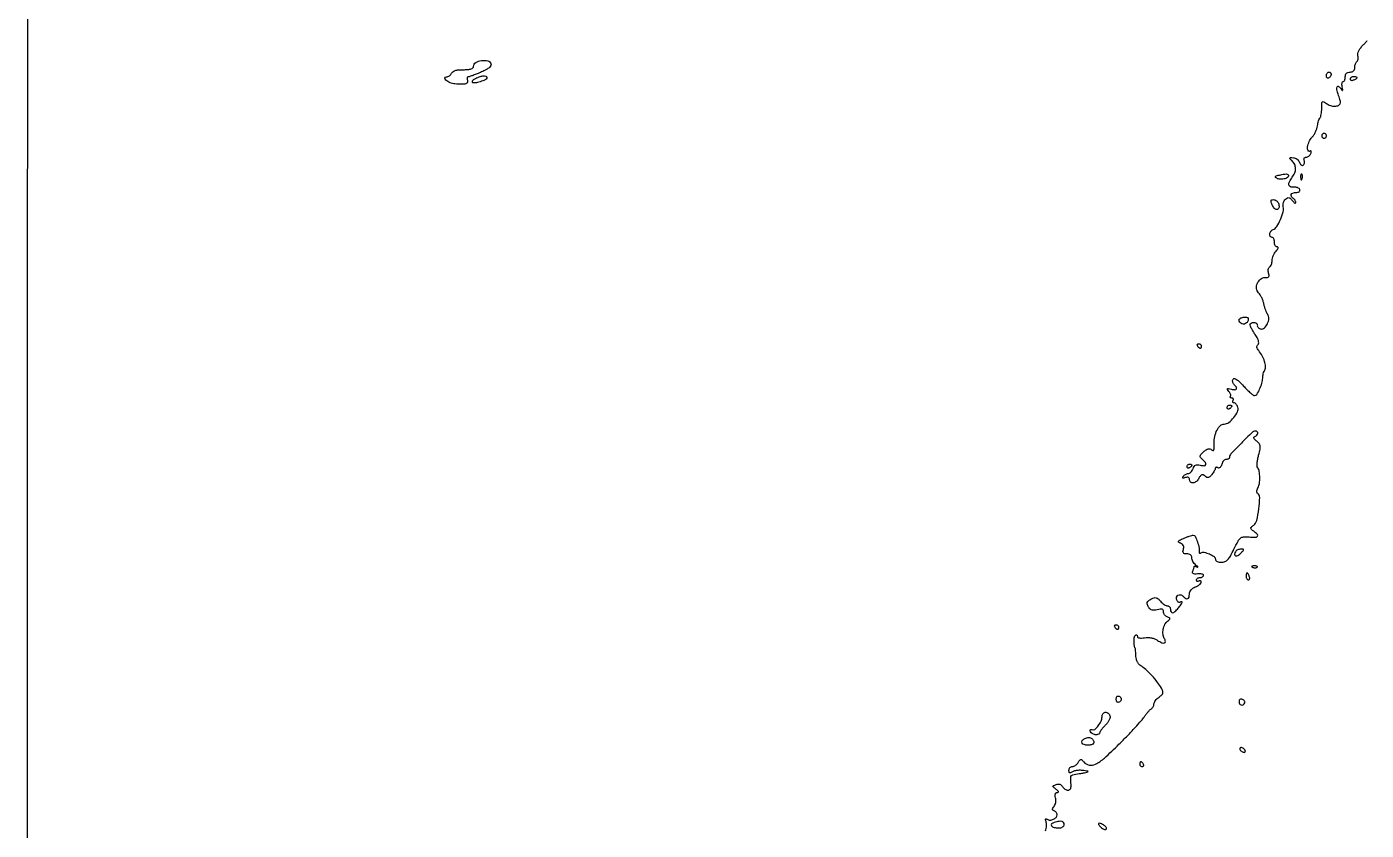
# Model space of a CAD drawing. Extents: x 0 to 4160, y 0 to 3120.
# Drawn here: x 0 to 567, y 569 to 909 of the extents above; entities that cross this region are included whole.
import ezdxf

# ---------------------------------------------------------------- set-up
doc = ezdxf.new("R2010")
doc.units = 0

msp = doc.modelspace()

# ---------------------------------------------------------------- linework, layer by layer
for points in [[(4159.499279, 606.274193, 0.000001), (4159.667734, 974.478125, 0.000057)], [(757.647081, 3119.740147, 0.000002), (520.492565, 3119.487217, 0.4139)], [(1964.75, 0.149832, 0.000016), (2717.930904, 0.232101, 0.000028)], [(0.510675, 1008.670402, 0.000079), (0.250462, 926.234129, 0.000678), (0.042426, 799.656512, 0.000072), (0, 504.968615)], [(431.103586, 568.751114, 0.042421), (431.375418, 569.735073, 0.033777), (431.504294, 570.829449, 0.034843), (431.483588, 571.866457, 0.069307), (431.298249, 572.665159, -0.028638), (431.080165, 573.347979, -0.168911), (431.110764, 573.716797, -0.357174), (431.330045, 573.827428, -0.083878), (431.739819, 573.660801, 0.146243), (432.980715, 573.326509, 0.096533), (434.432526, 573.650779, 0.102807), (435.585569, 574.468931, 0.189415), (436, 575.523655, 0.08735), (435.906328, 576.055749, 0.069379), (435.632812, 576.5722, 0.069238), (435.227758, 576.995102, 0.086221), (434.75, 577.254045, -0.07278), (434.194378, 577.536257, -0.237663), (434.006326, 577.889787, -0.15167), (434.145309, 578.375213, -0.027463), (434.708149, 579.139415, 0.081143), (435.128788, 579.86098, 0.048695), (435.392563, 580.819481, 0.047246), (435.47209, 581.852772, 0.059613), (435.341518, 582.802036, -0.039231), (435.170263, 583.757489, -0.105594), (435.246629, 584.439702, -0.168341), (435.558664, 584.845562, -0.146485), (436.074498, 585, 0.135046), (436.461857, 585.106566, 0.366904), (436.547487, 585.356113, 0.11891), (436.259795, 585.768206, 0.023317), (435.550831, 586.339173, -0.010504), (434.400409, 587.218055, -0.227731), (434.220436, 587.591023, -0.29333), (434.421392, 587.905307, -0.016212), (435.547239, 588.379754, -0.066755), (436.383709, 588.57834, -0.100884), (437.125996, 588.502883, -0.107089), (437.748551, 588.149929, -0.083057), (438.237228, 587.54058, 0.06737), (438.680296, 586.951347, 0.054689), (439.29429, 586.452545, 0.056379), (439.977603, 586.113709, 0.087145), (440.625057, 586, 0.143165), (441.309271, 586.20001, 0.163488), (441.735396, 586.729236, 0.089558), (441.905861, 587.692533, 0.024076), (441.825366, 589.25, -0.030891), (441.749351, 591.248512, -0.20326), (442.153179, 592.14126, -0.141329), (443.16655, 592.648572, -0.012709), (446, 593.099806, 0.009964), (447.634738, 593.350949, 0.029633), (448.7375, 593.611031, 0.144985), (449.061099, 593.822501, 0.572073), (449, 593.997866, 0.02385), (446.796486, 594.327706, 0.038475), (444.900757, 594.373178, 0.046627), (443.360538, 594.146511, 0.094491), (442.25, 593.640248, -0.060765), (441.691001, 593.338653, -0.230535), (441.306221, 593.36941, -0.21096), (441.070271, 593.698483, -0.051603), (441, 594.377555, -0.088161), (441.110083, 594.99703, -0.094707), (441.426029, 595.523407, -0.10003), (441.897036, 595.875531, -0.111095), (442.45031, 596, 0.0998), (443.082245, 596.127403, 0.053296), (443.782722, 596.514062, 0.050034), (444.440735, 597.080615, 0.055051), (444.949575, 597.75, -0.024403), (445.594353, 598.715546, -0.215075), (446.031538, 598.959818, -0.222094), (446.495152, 598.789923, -0.026046), (447.249265, 597.947873, 0.181027), (449.517223, 596.605777, 0.161093), (452.240205, 596.998605, 0.067569), (456.041073, 599.585833, 0.012609), (462.182091, 605.396929, 0.004826), (465.751772, 609.018902, 0.005856), (469.024843, 612.484993, 0.004997), (471.711858, 615.457131, 0.03991), (472.822613, 616.932643, -0.018816), (473.539964, 617.974169, -0.017708), (474.347597, 618.980748, -0.017995), (475.126557, 619.820981, -0.056736), (475.725993, 620.29969, 0.068999), (476.213386, 620.708814, 0.052165), (476.625761, 621.273843, 0.052939), (476.906034, 621.900694, 0.078831), (477, 622.492986, -0.116958), (477.152316, 623.135236, -0.043998), (477.641425, 623.926492, -0.040568), (478.348078, 624.727842, -0.039022), (479.183574, 625.416027, 0.032404), (480.339428, 626.342714, 0.147766), (480.775117, 627.074847, 0.151756), (480.726517, 627.914505, 0.034767), (480.128854, 629.222731, 0.042939), (478.544419, 631.620816, 0.019561), (476.097035, 634.475041, 0.019269), (473.485418, 637.081117, 0.05381), (471.409816, 638.620974, -0.085583), (470.639608, 639.271718, -0.05753), (470.003439, 640.235155, -0.053853), (469.566189, 641.393102, -0.053408), (469.384709, 642.620974, 0.006334), (469.324631, 643.76009, 0.008243), (469.239235, 644.801161, 0.006394), (469.142601, 645.667227, 0.071953), (469.051376, 646, -0.073114), (468.677112, 647.377715, -0.034862), (468.585882, 649.215856, -0.030395), (468.724834, 650.93022, -0.222458), (469.164, 651.601357, -0.106583), (469.482482, 651.71445, -0.181), (469.754425, 651.650984, -0.163122), (469.936955, 651.415799, -0.084351), (470, 651.044755, 0.257346), (470.217857, 650.649511, 0.096514), (470.827712, 650.412379, 0.060004), (471.782267, 650.35643, 0.028274), (473.010573, 650.501863, -0.047857), (474.442696, 650.614867, -0.045806), (475.891997, 650.457078, -0.045985), (477.282883, 650.039141, -0.049098), (478.541781, 649.380667, 0.038202), (480.324461, 648.398265, 0.177548), (481.476859, 648.310662, 0.387934), (481.865509, 648.937356, 0.093179), (481.38099, 650.183469, -0.12079), (480.825698, 651.88045, -0.064635), (480.943823, 654.096046, -0.064844), (481.62135, 656.197681, -0.125162), (482.739704, 657.551617, 0.018301), (483.600054, 658.230394, 0.234875), (483.75693, 658.596486, 0.269943), (483.550506, 658.908919, 0.023307), (482.640299, 659.307789, -0.075425), (482.01324, 659.664302, -0.064634), (481.481838, 660.207773, -0.066837), (481.122418, 660.847913, -0.094816), (481, 661.487667, 0.106946), (480.849385, 662.183778, 0.206256), (480.435099, 662.560408, 0.118065), (479.674831, 662.633598, 0.026715), (478.392666, 662.383705, -0.039895), (477.200631, 662.183797, -0.073424), (476.220868, 662.242828, -0.09269), (475.458315, 662.55772, -0.107859), (474.907979, 663.114653, -0.040833), (474.195931, 664.472632, -0.16972), (474.136669, 665.38199, -0.165302), (474.657139, 666.144721, -0.038258), (475.986053, 666.992536, -0.054135), (477.07019, 667.429623, -0.132948), (477.92225, 667.438761, -0.116352), (478.733974, 667.010701, -0.036454), (479.708294, 666.02772, 0.033021), (480.46695, 665.251748, 0.034624), (481.309818, 664.595643, 0.036916), (482.112224, 664.137894, 0.111616), (482.722241, 664, -0.116645), (483.209622, 663.88473, -0.100525), (483.624658, 663.559375, -0.093015), (483.903269, 663.072844, -0.083837), (484, 662.5, 0.110757), (484.242679, 661.417889, 0.332597), (484.872092, 661.084273, 0.147703), (485.884252, 661.570793, 0.030345), (487.277759, 663.011431, 0.018462), (488.430553, 664.462997, 0.080428), (488.929756, 665.436693, 0.497492), (488.725692, 665.728639, 0.148848), (488.104785, 665.564761, -0.157124), (487.719764, 665.469774, -0.122649), (487.307713, 665.603542, -0.09637), (486.929702, 665.955788, -0.065622), (486.648459, 666.473719, -0.14322), (486.549577, 667.678327, -0.205921), (487.153563, 668.54477, -0.200756), (488.212711, 668.715282, -0.138061), (489.287132, 668.112868, 0.054169), (490.426634, 667.196726, 0.227087), (491.275575, 667.092352, 0.2526), (491.826594, 667.68184, 0.064297), (492, 669.024751, -0.095907), (492.173759, 669.922286, -0.079254), (492.67604, 670.759007, -0.071229), (493.471418, 671.470465, -0.056115), (494.5, 672, 0.035381), (495.456886, 672.443552, 0.044593), (496.265625, 672.989646, 0.051051), (496.828408, 673.552044, 0.172616), (497, 674.034266, 0.105607), (496.922087, 674.399032, 0.180437), (496.70625, 674.61813, 0.163912), (496.381978, 674.654248, 0.085096), (496, 674.5, -0.082592), (495.6179, 674.343488, -0.161196), (495.29375, 674.3746, -0.182303), (495.078288, 674.586039, -0.108972), (495, 674.940983, -0.140337), (495.115626, 675.344827, -0.099915), (495.440625, 675.688914, -0.085131), (495.926682, 675.920655, -0.06887), (496.5, 676, 0.058886), (497.073669, 676.067798, 0.077902), (497.559375, 676.267884, 0.096441), (497.884734, 676.564096, 0.161371), (498, 676.911944, 0.263594), (497.813684, 677.240802, 0.074584), (497.248997, 677.473565, 0.054315), (496.42295, 677.584554, 0.033606), (495.443396, 677.543244, -0.026394), (494.229392, 677.474508, -0.134055), (493.581334, 677.648807, -0.254552), (493.336473, 678.054513, -0.103091), (493.443396, 678.713087, 0.009995), (493.656485, 679.303405, 0.011334), (493.836497, 679.87768, 0.010599), (493.96762, 680.370789, 0.059746), (494, 680.640804, -0.336406), (494.099474, 680.771921, -0.099541), (494.367188, 680.791853, -0.057258), (494.770363, 680.693827, -0.029), (495.25, 680.48486, 0.067342), (495.56158, 680.376607, 0.65825), (495.61875, 680.459035, 0.071361), (495.363997, 680.761248, 0.010328), (494.75, 681.286085, -0.049588), (494.080403, 681.956097, -0.042146), (493.514063, 682.780809, -0.044116), (493.126088, 683.628255, -0.085497), (493, 684.360243, 0.110327), (492.851322, 685.02585, 0.115691), (492.434803, 685.551711, 0.100897), (491.775276, 685.886263, 0.067182), (490.932612, 686, -0.047038), (489.95207, 686.09245, -0.181842), (489.439208, 686.405315, -0.19192), (489.275579, 686.965804, -0.053087), (489.462413, 687.881575, 0.069821), (489.609295, 688.748069, 0.113618), (489.46336, 689.476354, 0.115427), (489.016272, 690.059775, 0.073611), (488.279801, 690.501376, -0.051084), (487.445864, 690.951841, -0.395184), (487.357263, 691.346651, -0.145655), (487.836095, 691.792357, -0.010399), (489.5, 692.574697, -0.011455), (490.731055, 693.089103, -0.012504), (491.949219, 693.530857, -0.012021), (493.007397, 693.856851, -0.058751), (493.625, 693.954896, -0.303731), (494.436218, 693.457889, -0.025633), (495.393155, 691.062783, -0.031582), (496.097727, 688.473843, -0.098465), (496.109004, 686.67567, 0.126769), (496.125529, 686.410207, 0.24351), (496.273401, 686.264298, 0.158403), (496.541289, 686.267835, 0.056605), (496.891307, 686.432824, -0.192405), (498.295687, 686.678829, -0.052559), (500.478619, 685.9753, -0.05267), (502.424813, 684.855708, -0.240353), (503, 683.728285, 0.179617), (503.192329, 683.210171, 0.100755), (503.730209, 682.793514, 0.074041), (504.558262, 682.52787, 0.045181), (505.584306, 682.453534, 0.092995), (507.025655, 682.750869, 0.106264), (508.185197, 683.545223, 0.062429), (509.32738, 685.099512, 0.014245), (510.839457, 688, -0.010465), (512.604089, 691.448288, -0.099934), (513.655192, 692.71374, -0.156347), (514.930566, 693.205883, -0.036394), (517.255151, 693.171796, 0.020623), (519.871679, 693.050887, 0.224543), (520.80255, 693.485514, 0.385187), (520.769215, 694.257982, 0.038518), (519.25, 695.577928, -0.020373), (518.230684, 696.400644, -0.211295), (518.008994, 696.878319, -0.215179), (518.215328, 697.358512, -0.021167), (519.202863, 698.188171, 0.173213), (520.49298, 700.194902, 0.02515), (521.366705, 705.050085, 0.022392), (521.773909, 709.945772, 0.270156), (520.919323, 711.549861, -0.163695), (520.615608, 711.915826, -0.099868), (520.520163, 712.474792, -0.073439), (520.646868, 713.184912, -0.042078), (520.992307, 713.985625, 0.086069), (521.614334, 715.864651, 0.039897), (521.790165, 718.438168, 0.03953), (521.563419, 720.935348, 0.116542), (520.893959, 722.511702, -0.15365), (520.67296, 723.159595, -0.025243), (520.708677, 724.49883, -0.025737), (520.91868, 726.122799, -0.020196), (521.307008, 727.855707, 0.013725), (521.913081, 730.405254, 0.086722), (521.956854, 731.734196, 0.13901), (521.529966, 732.699608, 0.055975), (520.481683, 733.708757, -0.026211), (519.635455, 734.431647, -0.115252), (519.27694, 734.976549, -0.253628), (519.336695, 735.387676, -0.143735), (519.75, 735.698085, 0.112087), (520.607625, 736.2623, 0.173055), (520.968135, 737.063244, 0.242105), (520.693257, 737.722861, 0.177037), (519.935076, 738, 0.19401), (518.505171, 737.423467, 0.006215), (513.981891, 732.958163, 0.006277), (509.574916, 728.384724, 0.190845), (509, 726.933345, -0.146534), (508.8934, 726.577415, -0.09914), (508.593635, 726.27417, -0.082997), (508.145473, 726.06976, -0.065671), (507.616631, 726, 0.134626), (507.046729, 725.84372, 0.07306), (506.478264, 725.382944, 0.064149), (505.997028, 724.702642, 0.058006), (505.683939, 723.899384, -0.054424), (505.395265, 723.142843, -0.092644), (504.982583, 722.608928, -0.133697), (504.517356, 722.377158, -0.189716), (504.067308, 722.458401, 0.056365), (503.656019, 722.652512, 0.116381), (503.304179, 722.686618, 0.180178), (503.069, 722.560687, 0.172521), (502.968197, 722.309017, -0.095047), (502.868132, 721.879362, -0.019683), (502.523634, 721.179998, -0.020021), (502.051861, 720.387753, -0.017699), (501.499452, 719.601615, -0.03377), (500.696594, 718.677751, -0.139808), (500.057637, 718.320319, -0.173814), (499.408888, 718.393267, -0.059209), (498.600995, 718.916182, 0.055354), (497.802923, 719.441486, 0.20061), (497.209405, 719.486423, 0.158956), (496.670447, 719.088762, 0.032125), (496.034555, 718.064567, -0.093184), (494.928997, 716.689642, -0.141199), (493.541225, 716.057886, -0.228713), (492.465761, 716.394151, -0.207417), (492, 717.468615, 0.093299), (491.889482, 718.055735, 0.186098), (491.575432, 718.399603, 0.151424), (491.056432, 718.484499, 0.057058), (490.335955, 718.298676, -0.026179), (489.613414, 718.063986, -0.196415), (489.263564, 718.108364, -0.357523), (489.170736, 718.347692, -0.059284), (489.394972, 718.830061, -0.074134), (489.773204, 719.277683, -0.053115), (490.309128, 719.65633, -0.053128), (490.912614, 719.913481, -0.0743), (491.491629, 720, 0.131681), (492.066094, 720.153962, 0.068531), (492.656097, 720.612394, 0.060669), (493.171658, 721.287492, 0.055978), (493.526897, 722.084744, -0.058513), (493.974137, 723.074982, -0.145995), (494.554809, 723.604909, -0.13128), (495.374414, 723.761455, -0.043419), (496.594284, 723.565692, 0.057743), (498.226366, 723.351412, 0.321427), (498.911185, 723.826797, 0.264167), (498.749602, 724.743145, 0.046784), (497.469784, 726.025077, -0.049041), (496.703051, 726.800025, -0.216071), (496.543993, 727.406556, -0.14481), (496.876792, 728.083785, -0.019101), (498.017179, 729.230632, -0.031692), (499.069333, 730.093122, -0.092627), (499.915421, 730.489966, -0.133756), (500.658774, 730.480978, -0.104048), (501.376799, 730.102248, 0.126609), (501.979705, 729.817787, 0.353317), (502.364549, 730.023199, 0.098736), (502.539434, 730.866747, 0.011978), (502.5083, 732.769138, -0.060392), (502.748178, 735.749304, -0.068839), (503.697784, 738.447381, -0.083618), (505.120986, 740.348058, -0.192637), (506.750339, 741, 0.166068), (508.67628, 741.657817, 0.058523), (510.78948, 743.72826, 0.058782), (512.340965, 746.19591, 0.190034), (512.470628, 748.092542, 0.044257), (512.165682, 748.822361, 0.053251), (511.751771, 749.439684, 0.062039), (511.297346, 749.862879, 0.157767), (510.873595, 750, -0.119226), (510.545429, 750.07938, -0.186776), (510.354805, 750.29375, -0.153151), (510.337431, 750.617578, -0.075954), (510.5, 751, 0.100119), (510.640901, 751.381257, 0.176926), (510.576442, 751.70625, 0.168389), (510.313267, 751.923955, 0.089607), (509.89235, 752, -0.053916), (509.467333, 752.045964, -0.162272), (509.219996, 752.193285, -0.257487), (509.17467, 752.408224, -0.122915), (509.324657, 752.657991, 0.187631), (509.484685, 753.021747, 0.076578), (509.424724, 753.567853, 0.061113), (509.167895, 754.202949, 0.045014), (508.741324, 754.831406, -0.018193), (508.100068, 755.675088, -0.375399), (508.130876, 755.968228, -0.24392), (508.481358, 756.064981, -0.010763), (509.75, 755.767034, 0.041913), (511.2591, 755.510435, 0.289336), (511.895948, 755.840886, 0.293954), (511.865415, 756.551569, 0.042691), (510.887132, 757.712868, -0.080184), (510.516407, 758.226302, -0.074462), (510.314152, 758.843444, -0.077828), (510.306231, 759.466814, -0.103097), (510.499312, 759.998886, -0.318247), (511.057945, 760.23573, -0.092051), (511.971117, 759.850926, -0.047602), (513.247519, 758.823959, -0.015644), (514.922154, 757.086018, 0.01185), (516.407106, 755.521349, 0.016639), (517.809855, 754.20256, 0.012912), (519.018906, 753.193536, 0.171126), (519.559975, 753.007802, 0.25456), (520.540955, 753.552447, 0.032694), (521.73575, 755.739139, 0.0371), (522.694646, 758.282501, 0.06984), (523.015313, 760.449365, -0.036163), (523.086306, 761.337556, -0.026084), (523.287947, 762.3112, -0.026514), (523.57889, 763.221399, -0.050537), (523.921925, 763.907912, 0.164924), (524.270006, 765.346027, 0.054895), (523.835504, 767.499329, 0.049226), (522.809256, 769.878966, 0.046382), (521.320292, 772.063654, -0.047415), (520.809594, 772.816309, -0.098373), (520.597104, 773.490565, -0.123035), (520.679511, 774.094287, -0.101571), (521.038093, 774.638093, 0.190845), (521.328372, 775.309191, 0.083152), (521.195609, 776.287847, 0.05308), (520.6366, 777.585296, 0.020842), (519.609772, 779.243105, -0.017445), (518.717168, 780.662587, -0.026966), (518.057919, 781.952294, -0.025197), (517.652828, 783.002206, -0.283026), (517.751999, 783.418665, -0.133076), (518.650485, 783.93406, -0.114674), (519.741484, 783.964456, -0.150485), (520.54092, 783.528526, -0.249973), (520.75, 782.80939, 0.144885), (520.789151, 782.325897, 0.098361), (521.086644, 781.856264, 0.082794), (521.597919, 781.471742, 0.066166), (522.247086, 781.236627, 0.250333), (523.713516, 781.650755, 0.091443), (525.012004, 783.459647, 0.086), (525.631915, 785.711445, 0.195849), (525.136968, 787.371637, -0.064073), (524.741867, 788.018138, -0.017589), (524.292291, 789.126252, -0.017475), (523.867242, 790.42936, -0.017422), (523.533758, 791.760286, 0.030993), (523.152951, 793.122263, 0.025634), (522.585788, 794.518444, 0.026384), (521.930316, 795.747701, 0.060766), (521.285656, 796.571487, -0.172306), (520.428637, 798.372532, -0.127803), (520.763595, 800.568744, -0.126383), (522.13102, 802.341571, -0.167119), (524.045949, 803, 0.04585), (525.047285, 803.092016, 0.184431), (525.562525, 803.406521, 0.192991), (525.723568, 803.973593, 0.050729), (525.52671, 804.915843, -0.055621), (525.371574, 805.696361, -0.06322), (525.402963, 806.45784, -0.072852), (525.606409, 807.086637, -0.140631), (525.959323, 807.47486, 0.115094), (526.358642, 807.872074, 0.049475), (526.694301, 808.549573, 0.045411), (526.92295, 809.374577, 0.044931), (527, 810.230276, -0.063265), (527.119642, 811.172051, -0.036229), (527.486153, 812.25924, -0.035594), (528.021375, 813.316204, -0.048957), (528.654988, 814.171259, 0.027832), (529.260401, 814.920051, 0.089583), (529.535452, 815.495938, 0.231882), (529.469102, 815.843144, 0.235796), (529.154988, 816, -0.16898), (528.714343, 816.153298, -0.094655), (528.339278, 816.5875, -0.075321), (528.085654, 817.234959, -0.055806), (528, 818, 0.048028), (527.926307, 818.765418, 0.068025), (527.70625, 819.4125, 0.088204), (527.381882, 819.848523, 0.191087), (527, 820, -0.262817), (526.24581, 820.425843, -0.168943), (526.032903, 821.434374, -0.123297), (526.490969, 822.6083, -0.147813), (527.424428, 823.332627, 0.160655), (528.954566, 824.582685, 0.036991), (530.55365, 827.557242, 0.037863), (531.705597, 830.776589, 0.131681), (531.71891, 832.966887, -0.077938), (531.633968, 833.811629, -0.06124), (531.796818, 834.718537, -0.06177), (532.171855, 835.550773, -0.083016), (532.711447, 836.175486, -0.053119), (533.54995, 836.732774, -0.177483), (534.194594, 836.816491, -0.147217), (534.817454, 836.464401, -0.03316), (535.608213, 835.521124, 0.026344), (536.14469, 834.863174, 0.082195), (536.591162, 834.509418, 0.265324), (536.864407, 834.512879, 0.26587), (537, 834.749853, 0.076689), (536.926121, 835.228698, 0.053289), (536.70625, 835.730955, 0.052897), (536.382578, 836.179758, 0.071803), (536, 836.5, -0.106808), (535.157284, 837.311263, -0.255478), (535.080621, 838.14817, -0.211912), (535.770774, 838.783734, -0.081832), (537.083333, 839, 0.052227), (537.894927, 839.085006, 0.111107), (538.46566, 839.346772, 0.16317), (538.740181, 839.751522, 0.154584), (538.723101, 840.25, 0.140675), (538.394162, 840.710265, 0.074507), (537.781276, 841.062838, 0.064564), (536.991058, 841.259862, 0.056627), (536.139768, 841.26179, -0.115525), (534.750071, 841.428176, -0.275991), (534.118925, 842.20384, -0.156953), (534.34837, 843.56571, -0.042346), (535.531803, 845.44113, 0.065894), (536.583046, 847.294479, 0.097912), (536.93285, 849.121606, 0.106178), (536.553713, 850.836345, 0.089294), (535.489964, 852.367179, -0.011745), (534.627333, 853.271318, -0.279764), (534.562734, 853.602145, -0.319576), (534.824291, 853.780862, -0.013993), (535.990122, 853.725791, -0.079052), (536.801339, 853.533314, -0.064305), (537.577799, 853.089598, -0.065401), (538.203504, 852.472811, -0.08889), (538.572154, 851.772663, 0.059545), (538.864564, 851.128769, 0.094779), (539.268642, 850.681063, 0.128782), (539.715731, 850.49654, 0.173934), (540.14017, 850.58663, 0.11719), (540.480062, 850.927537, 0.081778), (540.686039, 851.43236, 0.074992), (540.729926, 852.020359, 0.07293), (540.599558, 852.601151, -0.088534), (540.496353, 853.138368, -0.137346), (540.616854, 853.591722, -0.14945), (540.944269, 853.891472, -0.111613), (541.424396, 854, 0.101241), (541.989425, 854.115593, 0.066809), (542.560983, 854.455882, 0.06338), (543.052174, 854.958626, 0.07031), (543.381557, 855.551938, 0.036408), (543.556862, 856.131719, 0.155351), (543.525685, 856.487528, 0.32948), (543.325929, 856.606889, 0.1144), (542.988546, 856.492921, -0.471075), (542.200512, 856.760122, -0.131071), (542.046023, 858.258398, -0.063039), (542.729379, 860.601115, -0.086028), (543.934816, 862.435549, 0.046344), (544.702284, 863.423657, 0.029951), (545.407237, 864.690273, 0.030045), (545.951923, 866.023271, 0.048945), (546.230337, 867.212188, -0.020119), (546.42019, 868.302157, -0.022385), (546.692026, 869.334611, -0.022442), (547.000177, 870.186489, -0.098677), (547.295521, 870.628854, 0.13106), (547.569226, 871.101651, 0.023094), (547.793059, 872.112331, 0.023634), (547.948345, 873.353044, 0.019315), (548, 874.68972, -0.009106), (548.039818, 876.875904, -0.223555), (548.310583, 877.400725, -0.302175), (548.831614, 877.436061, -0.015215), (550.359095, 876.500367, 0.082652), (552.131833, 875.719084, 0.086688), (554.032129, 875.572015, 0.117616), (555.459687, 876.060769, 0.257148), (556, 877.041889, 0.061035), (555.941691, 877.517783, 0.009853), (555.698031, 878.420839, 0.010754), (555.365589, 879.477717, 0.009266), (554.972022, 880.573589, -0.038319), (554.386758, 882.558579, -0.167498), (554.533313, 883.7559, -0.457599), (555.1746, 883.925653, -0.090074), (556.14112, 882.97104, 0.015571), (556.67297, 882.26127, 0.502276), (556.858781, 882.267654, 0.200894), (556.922226, 882.566779, 0.007063), (556.680366, 883.75, -0.036889), (556.557095, 884.612199, -0.062559), (556.598345, 885.339062, -0.092441), (556.785592, 885.827614, -0.260791), (557.09362, 886, 0.206609), (557.440102, 886.149557, 0.082769), (557.733751, 886.5875, 0.063112), (557.933456, 887.234359, 0.043375), (558, 888, -0.072254), (558.126841, 888.873159, -0.124864), (558.5, 889.5, -0.124864), (559.126841, 889.873159, -0.072254), (560, 890, 0.072026), (560.863653, 890.12506, 0.121293), (561.492399, 890.492623, 0.12387), (561.870271, 891.103605, 0.077002), (562, 891.940983, -0.042676), (562.067041, 892.725018, -0.044277), (562.266173, 893.476306, -0.048422), (562.558244, 894.089747, -0.119588), (562.90612, 894.441979, 0.146896), (563.217443, 894.793012, 0.066074), (563.402379, 895.386953, 0.057149), (563.443018, 896.115465, 0.049373), (563.323088, 896.87251, -0.113475), (563.294753, 897.823263, -0.061453), (563.663555, 898.940116, -0.051144), (564.39051, 900.142225, -0.034841), (565.439696, 901.348787, 0.009747), (566.436376, 902.385102, 0.014057), (567.273337, 903.342655, 0.009709)]]:
    msp.add_lwpolyline(points, format="xyb")
for points in [[(196.35083, 893.528136, -0.208178), (196.316097, 892.740797, -0.100303), (195.689162, 891.923788, -0.056574), (194.404096, 891.038358, -0.018456), (192.3307, 890.028136, -0.007291), (190.503229, 889.25142, -0.009453), (188.804752, 888.595765, -0.007477), (187.371767, 888.097648, -0.080068), (186.765893, 888, 0.182131), (186.440995, 887.877591, 0.147791), (186.242943, 887.559375, 0.101158), (186.213013, 887.074331, 0.056662), (186.361626, 886.5, -0.198074), (186.3391, 885.587375, -0.222299), (185.681515, 885.013473, -0.0774), (184.088546, 884.812382, -0.013824), (181.085442, 884.982439, -0.076951), (179.02371, 885.482204, -0.075826), (177.19805, 886.583461, -0.260206), (176.85479, 887.474979, -0.373326), (177.459956, 888, 0.084879), (178.115709, 888.112127, 0.066174), (178.761027, 888.440625, 0.066131), (179.298516, 888.926579, 0.084508), (179.638374, 889.5, -0.153735), (180.165783, 890.163673, -0.0754), (181.150819, 890.63188, -0.051552), (182.610805, 890.912941, -0.021796), (184.606989, 891, 0.018049), (186.654891, 891.073948, 0.060013), (187.974763, 891.33062, 0.112241), (188.724434, 891.775421, 0.20577), (189, 892.416667, -0.26029), (189.882302, 893.996681, -0.100883), (192.318052, 894.888978, -0.098569), (194.949043, 894.766715, -0.245101)], [(194.337132, 887.016241, -0.073629), (193.83479, 886.680729, -0.017765), (192.913482, 886.284312, -0.017853), (191.812476, 885.900902, -0.016877), (190.666211, 885.589027, -0.064352), (188.892101, 885.404978, -0.491766), (188.467254, 885.985759, -0.196443), (189.247123, 886.969193, -0.037695), (191.352327, 887.952664, -0.053436), (192.955573, 888.370435, -0.11352), (194.226844, 888.27116, -0.315177), (194.637647, 887.737613, -0.223738)], [(552, 889.059017, -0.089642), (551.926698, 888.653442, -0.053229), (551.70625, 888.2129, -0.051032), (551.382515, 887.806203, -0.06081), (551, 887.5, -0.139169), (550.620352, 887.392057, -0.191142), (550.29375, 887.521475, -0.138808), (550.073267, 887.889346, -0.066118), (550, 888.440983, -0.062283), (550.074545, 889.037096, -0.080552), (550.29375, 889.542039, -0.097988), (550.618621, 889.879982, -0.153634), (551, 890, -0.092995), (551.381732, 889.928382, -0.096318), (551.70625, 889.723586, -0.099231), (551.923444, 889.418051, -0.105429)], [(560, 887.031385, 0.184534), (560.122486, 886.710807, 0.147206), (560.440625, 886.516384, 0.100118), (560.925634, 886.488865, 0.055937), (561.5, 886.638374, 0.02136), (562.074558, 886.887494, 0.030395), (562.559375, 887.160341, 0.030693), (562.912889, 887.420671, 0.222225), (563, 887.606989, 0.289661), (562.903916, 887.758929, 0.046727), (562.559375, 887.884553, 0.039339), (562.074824, 887.971531, 0.024748), (561.5, 888, 0.062722), (560.926468, 887.92777, 0.08088), (560.440625, 887.715469, 0.098158), (560.115494, 887.400789, 0.152681)], [(548, 863, 0.099038), (548.076342, 862.618362, 0.097945), (548.29375, 862.29375, 0.097945), (548.618362, 862.076342, 0.099038), (549, 862, 0.099038), (549.381638, 862.076342, 0.097945), (549.70625, 862.29375, 0.097945), (549.923658, 862.618362, 0.099038), (550, 863, 0.099038), (549.923658, 863.381638, 0.097945), (549.70625, 863.70625, 0.097945), (549.381638, 863.923658, 0.099038), (549, 864, 0.099038), (548.618362, 863.923658, 0.097945), (548.29375, 863.70625, 0.097945), (548.076342, 863.381638, 0.099038)], [(534, 846.116631, -0.273707), (533.518984, 845.303752, -0.072103), (532.044836, 844.751929, -0.065899), (530.297943, 844.607265, -0.126821), (528.965551, 845.021291, -0.060968), (528.478481, 845.411441, -0.32108), (528.429436, 845.731005, -0.188718), (528.746923, 846.01437, -0.026242), (529.604853, 846.282722, -0.014663), (531.679836, 846.749674, -0.057513), (532.98616, 846.850628, -0.130067), (533.715501, 846.627847, -0.259516)], [(539.078947, 845.416667, 0.018894), (539.137993, 844.670344, 0.168741), (539.279315, 844.37858, 0.470617), (539.461564, 844.395823, 0.054073), (539.683114, 844.8125, 0.051402), (539.839148, 845.359369, 0.05415), (539.876576, 845.916927, 0.060344), (539.797407, 846.402231, 0.126455), (539.604167, 846.729167, 0.296942), (539.385309, 846.77538, 0.208169), (539.200665, 846.592839, 0.077125), (539.089945, 846.112848, 0.028489)], [(529.664167, 834.432783, -0.101736), (529.93746, 832.777558, -0.298677), (529.297874, 831.88096, -0.287234), (528.190448, 832.092476, -0.099107), (527.194313, 833.472874, -0.016012), (526.621802, 834.84414, -0.126775), (526.546031, 835.522229, -0.279702), (526.837128, 835.877536, -0.084939), (527.552824, 836, -0.093214), (528.175004, 835.882992, -0.06679), (528.795884, 835.53963, -0.064916), (529.321391, 835.031899, -0.076786)], [(516.199632, 783.799632, -0.156348), (515.285832, 783.329443, -0.130741), (514.195158, 783.433345, -0.135332), (513.326791, 784.058557, -0.171079), (513, 784.985693, -0.275282), (513.4427, 785.728844, -0.078615), (514.760926, 786.194222, -0.078035), (516.165571, 786.231752, -0.268257), (516.8625, 785.698399, -0.120309), (516.926057, 785.288801, -0.06267), (516.817314, 784.780359, -0.056782), (516.56481, 784.256724, -0.055717)], [(497, 774, -0.042167), (496.967655, 773.617151, -0.061769), (496.870461, 773.29375, -0.081139), (496.727648, 773.07446, -0.210953), (496.559017, 773, -0.151918), (496.34829, 773.065539, -0.038439), (496.066025, 773.29375, -0.035638), (495.768994, 773.617226, -0.029505), (495.5, 774, -0.082592), (495.343488, 774.3821, -0.161196), (495.3746, 774.70625, -0.182303), (495.586039, 774.921712, -0.108972), (495.940983, 775, -0.093332), (496.345238, 774.923877, -0.09642), (496.688914, 774.70625, -0.099167), (496.918938, 774.381556, -0.105053)], [(510, 748.559017, -0.151918), (509.934461, 748.34829, -0.038439), (509.70625, 748.066025, -0.035638), (509.382774, 747.768994, -0.029505), (509, 747.5, -0.082592), (508.6179, 747.343488, -0.161196), (508.29375, 747.3746, -0.182303), (508.078288, 747.586039, -0.108972), (508, 747.940983, -0.093332), (508.076123, 748.345238, -0.09642), (508.29375, 748.688914, -0.099167), (508.618444, 748.918938, -0.105053), (509, 749, -0.042167), (509.382849, 748.967655, -0.061769), (509.70625, 748.870461, -0.081139), (509.92554, 748.727648, -0.210953)], [(493, 723.559017, -0.151918), (492.934461, 723.34829, -0.038439), (492.70625, 723.066025, -0.035638), (492.382774, 722.768994, -0.029505), (492, 722.5, -0.082592), (491.6179, 722.343488, -0.161196), (491.29375, 722.3746, -0.182303), (491.078288, 722.586039, -0.108972), (491, 722.940983, -0.093332), (491.076123, 723.345238, -0.09642), (491.29375, 723.688914, -0.099167), (491.618444, 723.918938, -0.105053), (492, 724, -0.042167), (492.382849, 723.967655, -0.061769), (492.70625, 723.870461, -0.081139), (492.92554, 723.727648, -0.210953)], [(511.458881, 686.933469, 0.116638), (511.096702, 685.845472, 0.362965), (511.505654, 685.25689, 0.198613), (512.524841, 685.384868, 0.067191), (513.738095, 686.309524, 0.007828), (514.759177, 687.363088, 0.185397), (514.91273, 687.739365, 0.392789), (514.720454, 687.955204, 0.023635), (513.773303, 688, 0.057804), (513.091246, 687.920885, 0.050257), (512.410643, 687.686706, 0.052917), (511.832237, 687.341916, 0.093758)], [(518.8125, 680.316886, 0.051402), (519.359369, 680.160852, 0.05415), (519.916927, 680.123424, 0.060344), (520.402231, 680.202593, 0.126455), (520.729167, 680.395833, 0.296942), (520.77538, 680.614691, 0.208169), (520.592839, 680.799335, 0.077125), (520.112848, 680.910055, 0.028489), (519.416667, 680.921053, 0.018894), (518.670344, 680.862007, 0.168741), (518.37858, 680.720685, 0.470617), (518.395823, 680.538436, 0.054073)], [(516, 676.5, 0.062722), (516.07223, 675.926468, 0.08088), (516.284531, 675.440625, 0.098158), (516.599211, 675.115494, 0.152681), (516.968615, 675, 0.184534), (517.289193, 675.122486, 0.147206), (517.483616, 675.440625, 0.100118), (517.511135, 675.925634, 0.055937), (517.361626, 676.5, 0.02136), (517.112506, 677.074558, 0.030395), (516.839659, 677.559375, 0.030693), (516.579329, 677.912889, 0.222225), (516.393011, 678, 0.289661), (516.241071, 677.903916, 0.046727), (516.115447, 677.559375, 0.039339), (516.028469, 677.074824, 0.024748)], [(462, 655, -0.042167), (461.967655, 654.617151, -0.061769), (461.870461, 654.29375, -0.081139), (461.727648, 654.07446, -0.210953), (461.559017, 654, -0.151918), (461.34829, 654.065539, -0.038439), (461.066025, 654.29375, -0.035638), (460.768994, 654.617226, -0.029505), (460.5, 655, -0.082592), (460.343488, 655.3821, -0.161196), (460.3746, 655.70625, -0.182303), (460.586039, 655.921712, -0.108972), (460.940983, 656, -0.093332), (461.345238, 655.923877, -0.09642), (461.688914, 655.70625, -0.099167), (461.918938, 655.381556, -0.105053)], [(463.15, 624.5, -0.102038), (463.069583, 624.110048, -0.070382), (462.834219, 623.723802, -0.066918), (462.485911, 623.399741, -0.073624), (462.075, 623.191667, -0.159683), (461.666526, 623.189601, -0.143818), (461.315781, 623.428177, -0.107546), (461.079656, 623.888977, -0.064908), (461, 624.5, -0.064908), (461.079656, 625.111023, -0.107546), (461.315781, 625.571823, -0.143818), (461.666526, 625.810399, -0.159683), (462.075, 625.808333, -0.073624), (462.485911, 625.600259, -0.066918), (462.834219, 625.276198, -0.070382), (463.069583, 624.889952, -0.102038)], [(513, 623.468615, 0.128597), (513.245023, 622.531694, 0.21), (513.890389, 622.045923, 0.198008), (514.717023, 622.179081, 0.117169), (515.435239, 622.895215, 0.160704), (515.527613, 623.281217, 0.122111), (515.387051, 623.695897, 0.094924), (515.024563, 624.077963, 0.064087), (514.494256, 624.36383, 0.076022), (513.882944, 624.497106, 0.151817), (513.406756, 624.381367, 0.165347), (513.106064, 624.02676, 0.094172)], [(458.357725, 617.510168, -0.144523), (458.416613, 616.769577, -0.055597), (458.089997, 615.779972, -0.048508), (457.466426, 614.707877, -0.040434), (456.612441, 613.70335, 0.016152), (455.694898, 612.724529, 0.016733), (454.853633, 611.69967, 0.016677), (454.186738, 610.766547, 0.066452), (453.878651, 610.135953, -0.273736), (453.14337, 609.497971, -0.11041), (451.764036, 609.552688, -0.102396), (450.468137, 610.200656, -0.229679), (450, 611.166006, -0.096526), (450.063156, 611.490102, -0.174289), (450.241351, 611.689212, -0.171331), (450.508091, 611.731246, -0.092892), (450.821621, 611.610244, 0.31714), (451.898281, 611.675611, 0.059447), (453.363791, 613.165377, 0.055566), (454.595111, 615.185391, 0.109535), (455, 617.011431, -0.143818), (455.383225, 618.316199, -0.216277), (456.36383, 618.949517, -0.206488), (457.524358, 618.641045, -0.135149)], [(451.429973, 605.886693, -0.189502), (450.551189, 605.228759, -0.069787), (448.987566, 605.026322, -0.069586), (447.422496, 605.262133, -0.184225), (446.537985, 605.93854, -0.309264), (446.585763, 606.969878, -0.126804), (447.737889, 607.887115, -0.09943), (449.417521, 608.266071, -0.181044), (450.728413, 607.810434, -0.060705), (451.165329, 607.347794, -0.071585), (451.449942, 606.817553, -0.083677), (451.544895, 606.303717, -0.143304)], [(513.5, 603, 0.064269), (513.810561, 602.617474, 0.051777), (514.230237, 602.29375, 0.053414), (514.689814, 602.073533, 0.085235), (515.118034, 602, 0.117858), (515.449529, 602.079239, 0.186277), (515.642737, 602.29375, 0.154201), (515.661825, 602.617617, 0.076764), (515.5, 603, 0.064269), (515.189439, 603.382526, 0.051777), (514.769763, 603.70625, 0.053414), (514.310186, 603.926467, 0.085235), (513.881966, 604, 0.117858), (513.550471, 603.920761, 0.186277), (513.357263, 603.70625, 0.154201), (513.338175, 603.382383, 0.076764)], [(471, 597, 0.105053), (471.081062, 596.618444, 0.099167), (471.311086, 596.29375, 0.09642), (471.654762, 596.076123, 0.093332), (472.059017, 596, 0.108972), (472.413961, 596.078288, 0.182303), (472.6254, 596.29375, 0.161196), (472.656512, 596.6179, 0.082592), (472.5, 597, 0.029505), (472.231006, 597.382774, 0.035638), (471.933975, 597.70625, 0.038439), (471.65171, 597.934461, 0.151918), (471.440983, 598, 0.210953), (471.272352, 597.92554, 0.081139), (471.129539, 597.70625, 0.061769), (471.032345, 597.382849, 0.042167)], [(434.737757, 572.308317, 0.132032), (433.66583, 571.697828, 0.381703), (433.617745, 570.914023, 0.168184), (434.700667, 570.220592, 0.059144), (436.559017, 570, 0.049343), (437.569783, 570.099992, 0.088683), (438.343169, 570.403627, 0.117066), (438.82506, 570.884257, 0.1393), (439, 571.5, 0.141298), (438.753038, 572.356456, 0.208417), (438.115614, 572.791018, 0.093292), (436.90464, 572.792684, 0.017626)], [(454.47619, 570.380952, 0.039697), (455.145432, 569.810306, 0.058934), (455.81746, 569.435317, 0.077508), (456.391612, 569.296927, 0.220265), (456.768659, 569.435325, 0.195698), (456.9078, 569.765449, 0.119033), (456.812144, 570.184208, 0.084326), (456.48473, 570.633473, 0.052259), (455.97104, 571.03906, 0.024588), (454.429496, 571.910977, 0.223699), (453.677875, 571.930098, 0.477328), (453.55187, 571.466501, 0.040045)]]:
    msp.add_lwpolyline(points, format="xyb", close=True)

doc.saveas('drawing.dxf')
